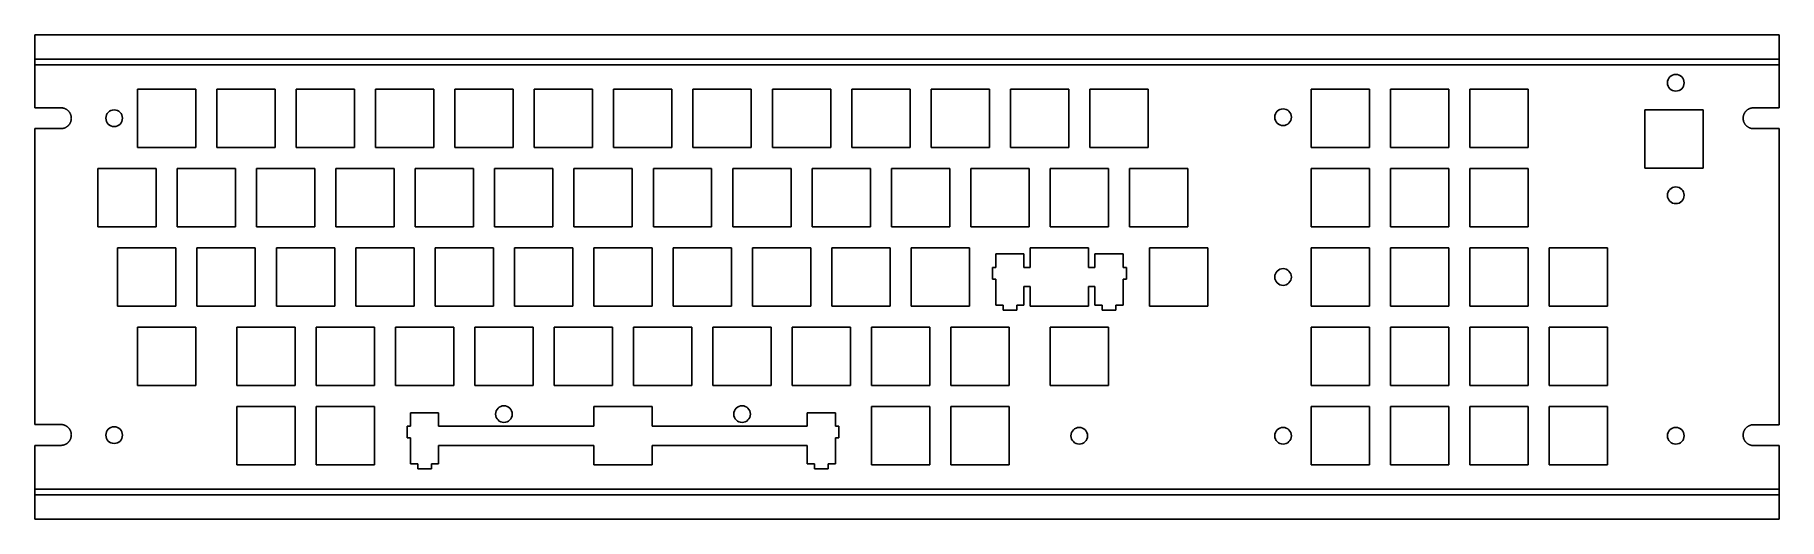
# Model space of a CAD drawing. Header units: millimetres. Extents: x 0 to 419, y 0 to 116.
import ezdxf

# ---------------------------------------------------------------- set-up
doc = ezdxf.new("R2010")
doc.units = ezdxf.units.MM

msp = doc.modelspace()

# ---------------------------------------------------------------- linework, layer by layer
at = {"color": 7, "linetype": 'Continuous', "lineweight": 25}
for p, q in [((0, 116.2), (0, 98.7)), ((418.68, 116.2), (0, 116.2)), ((418.68, 98.7), (418.68, 116.2)), ((418.68, 110.4), (0, 110.4)), ((418.68, 109), (0, 109)), ((38.62, 103.2), (24.62, 103.2)), ((24.62, 103.2), (24.62, 89.2)), ((38.62, 89.2), (38.62, 103.2)), ((57.68, 103.2), (43.68, 103.2)), ((43.68, 103.2), (43.68, 89.2)), ((57.68, 89.2), (57.68, 103.2)), ((76.73, 103.2), (62.73, 103.2)), ((62.73, 103.2), (62.73, 89.2)), ((76.73, 89.2), (76.73, 103.2)), ((95.78, 103.2), (81.78, 103.2)), ((81.78, 103.2), (81.78, 89.2)), ((95.78, 89.2), (95.78, 103.2)), ((114.83, 103.2), (100.83, 103.2)), ((100.83, 103.2), (100.83, 89.2)), ((114.83, 89.2), (114.83, 103.2)), ((133.88, 103.2), (119.88, 103.2)), ((119.88, 103.2), (119.88, 89.2)), ((133.88, 89.2), (133.88, 103.2)), ((152.92, 103.2), (138.92, 103.2)), ((138.92, 103.2), (138.92, 89.2)), ((152.92, 89.2), (152.92, 103.2)), ((171.97, 103.2), (157.97, 103.2)), ((157.97, 103.2), (157.97, 89.2)), ((171.97, 89.2), (171.97, 103.2)), ((191.02, 103.2), (177.02, 103.2)), ((177.02, 103.2), (177.02, 89.2)), ((191.02, 89.2), (191.02, 103.2)), ((210.08, 103.2), (196.08, 103.2)), ((196.08, 103.2), (196.08, 89.2)), ((210.08, 89.2), (210.08, 103.2)), ((229.13, 103.2), (215.13, 103.2)), ((215.13, 103.2), (215.13, 89.2)), ((229.13, 89.2), (229.13, 103.2)), ((248.18, 103.2), (234.18, 103.2)), ((234.18, 103.2), (234.18, 89.2)), ((248.18, 89.2), (248.18, 103.2)), ((267.23, 103.2), (253.23, 103.2)), ((253.23, 103.2), (253.23, 89.2)), ((267.23, 89.2), (267.23, 103.2)), ((320.36, 103.2), (306.36, 103.2)), ((306.36, 103.2), (306.36, 89.2)), ((320.36, 89.2), (320.36, 103.2)), ((339.41, 103.2), (325.41, 103.2)), ((325.41, 103.2), (325.41, 89.2)), ((339.41, 89.2), (339.41, 103.2)), ((358.46, 103.2), (344.46, 103.2)), ((344.46, 103.2), (344.46, 89.2)), ((358.46, 89.2), (358.46, 103.2)), ((0, 98.7), (6.25, 98.7)), ((6.25, 98.7), (6.32, 98.7)), ((6.32, 98.7), (6.39, 98.7)), ((6.39, 98.7), (6.46, 98.69)), ((6.46, 98.69), (6.53, 98.68)), ((6.53, 98.68), (6.6, 98.67)), ((6.6, 98.67), (6.67, 98.66)), ((6.67, 98.66), (6.74, 98.65)), ((6.74, 98.65), (6.81, 98.64)), ((6.81, 98.64), (6.88, 98.62)), ((6.88, 98.62), (6.95, 98.6)), ((6.95, 98.6), (7.02, 98.58)), ((7.02, 98.58), (7.09, 98.55)), ((7.09, 98.55), (7.15, 98.53)), ((7.15, 98.53), (7.22, 98.5)), ((7.22, 98.5), (7.28, 98.47)), ((7.28, 98.47), (7.35, 98.44)), ((7.35, 98.44), (7.41, 98.41)), ((7.41, 98.41), (7.48, 98.38)), ((7.48, 98.38), (7.54, 98.34)), ((7.54, 98.34), (7.6, 98.3)), ((7.6, 98.3), (7.66, 98.26)), ((7.66, 98.26), (7.72, 98.22)), ((7.72, 98.22), (7.77, 98.18)), ((7.77, 98.18), (7.83, 98.14)), ((7.83, 98.14), (7.88, 98.09)), ((7.88, 98.09), (7.94, 98.04)), ((7.94, 98.04), (7.99, 97.99)), ((7.99, 97.99), (8.04, 97.94)), ((8.04, 97.94), (8.09, 97.89)), ((8.09, 97.89), (8.14, 97.84)), ((8.14, 97.84), (8.18, 97.78)), ((8.18, 97.78), (8.23, 97.73)), ((8.23, 97.73), (8.27, 97.67)), ((8.27, 97.67), (8.31, 97.61)), ((8.31, 97.61), (8.35, 97.55)), ((8.35, 97.55), (8.39, 97.49)), ((8.39, 97.49), (8.42, 97.43)), ((8.42, 97.43), (8.46, 97.37)), ((8.46, 97.37), (8.49, 97.3)), ((8.49, 97.3), (8.52, 97.24)), ((8.52, 97.24), (8.55, 97.17)), ((8.55, 97.17), (8.58, 97.11)), ((8.58, 97.11), (8.6, 97.04)), ((8.6, 97.04), (8.62, 96.97)), ((8.62, 96.97), (8.64, 96.9)), ((8.64, 96.9), (8.66, 96.84)), ((8.66, 96.84), (8.68, 96.77)), ((8.68, 96.77), (8.7, 96.7)), ((8.7, 96.7), (8.71, 96.63)), ((8.71, 96.63), (8.72, 96.56)), ((8.72, 96.56), (8.73, 96.49)), ((8.73, 96.49), (8.74, 96.41)), ((8.74, 96.41), (8.74, 96.34)), ((8.74, 96.34), (8.74, 96.27)), ((400.47, 98.2), (386.47, 98.2)), ((386.47, 98.2), (386.47, 84.2)), ((400.47, 84.2), (400.47, 98.2)), ((410.04, 96.34), (410.05, 96.41)), ((410.04, 96.27), (410.04, 96.34)), ((410.05, 96.49), (410.06, 96.56)), ((410.05, 96.41), (410.05, 96.49)), ((410.06, 96.56), (410.07, 96.63)), ((410.07, 96.63), (410.09, 96.7)), ((410.09, 96.7), (410.1, 96.77)), ((410.1, 96.77), (410.12, 96.84)), ((410.12, 96.84), (410.14, 96.9)), ((410.14, 96.9), (410.16, 96.97)), ((410.16, 96.97), (410.18, 97.04)), ((410.18, 97.04), (410.21, 97.11)), ((410.21, 97.11), (410.24, 97.17)), ((410.24, 97.17), (410.26, 97.24)), ((410.26, 97.24), (410.29, 97.3)), ((410.29, 97.3), (410.33, 97.37)), ((410.33, 97.37), (410.36, 97.43)), ((410.36, 97.43), (410.4, 97.49)), ((410.4, 97.49), (410.43, 97.55)), ((410.43, 97.55), (410.47, 97.61)), ((410.47, 97.61), (410.52, 97.67)), ((410.52, 97.67), (410.56, 97.73)), ((410.56, 97.73), (410.6, 97.78)), ((410.6, 97.78), (410.65, 97.84)), ((410.65, 97.84), (410.7, 97.89)), ((410.7, 97.89), (410.74, 97.94)), ((410.74, 97.94), (410.8, 97.99)), ((410.8, 97.99), (410.85, 98.04)), ((410.85, 98.04), (410.9, 98.09)), ((410.9, 98.09), (410.96, 98.14)), ((410.96, 98.14), (411.01, 98.18)), ((411.01, 98.18), (411.07, 98.22)), ((411.07, 98.22), (411.13, 98.26)), ((411.13, 98.26), (411.19, 98.3)), ((411.19, 98.3), (411.25, 98.34)), ((411.25, 98.34), (411.31, 98.38)), ((411.31, 98.38), (411.37, 98.41)), ((411.37, 98.41), (411.43, 98.44)), ((411.43, 98.44), (411.5, 98.47)), ((411.5, 98.47), (411.56, 98.5)), ((411.56, 98.5), (411.63, 98.53)), ((411.63, 98.53), (411.7, 98.55)), ((411.7, 98.55), (411.77, 98.58)), ((411.77, 98.58), (411.83, 98.6)), ((411.83, 98.6), (411.9, 98.62)), ((411.9, 98.62), (411.97, 98.64)), ((411.97, 98.64), (412.04, 98.65)), ((412.04, 98.65), (412.11, 98.66)), ((412.11, 98.66), (412.18, 98.67)), ((412.18, 98.67), (412.25, 98.68)), ((412.25, 98.68), (412.32, 98.69)), ((412.32, 98.69), (412.4, 98.7)), ((412.4, 98.7), (412.47, 98.7)), ((412.47, 98.7), (412.54, 98.7)), ((412.54, 98.7), (418.68, 98.7)), ((0, 93.7), (0, 22.7)), ((6.25, 93.7), (0, 93.7)), ((6.32, 93.7), (6.25, 93.7)), ((6.39, 93.7), (6.32, 93.7)), ((6.46, 93.71), (6.39, 93.7)), ((6.53, 93.72), (6.46, 93.71)), ((6.6, 93.73), (6.53, 93.72)), ((6.67, 93.74), (6.6, 93.73)), ((6.74, 93.75), (6.67, 93.74)), ((6.81, 93.77), (6.74, 93.75)), ((6.88, 93.78), (6.81, 93.77)), ((6.95, 93.8), (6.88, 93.78)), ((7.02, 93.82), (6.95, 93.8)), ((7.09, 93.85), (7.02, 93.82)), ((7.15, 93.87), (7.09, 93.85)), ((7.22, 93.9), (7.15, 93.87)), ((7.28, 93.93), (7.22, 93.9)), ((7.35, 93.96), (7.28, 93.93)), ((7.41, 93.99), (7.35, 93.96)), ((7.48, 94.02), (7.41, 93.99)), ((7.54, 94.06), (7.48, 94.02)), ((7.6, 94.1), (7.54, 94.06)), ((7.66, 94.14), (7.6, 94.1)), ((7.72, 94.18), (7.66, 94.14)), ((7.77, 94.22), (7.72, 94.18)), ((7.83, 94.26), (7.77, 94.22)), ((7.88, 94.31), (7.83, 94.26)), ((7.94, 94.36), (7.88, 94.31)), ((7.99, 94.41), (7.94, 94.36)), ((8.04, 94.46), (7.99, 94.41)), ((8.09, 94.51), (8.04, 94.46)), ((8.14, 94.56), (8.09, 94.51)), ((8.18, 94.62), (8.14, 94.56)), ((8.23, 94.67), (8.18, 94.62)), ((8.27, 94.73), (8.23, 94.67)), ((8.31, 94.79), (8.27, 94.73)), ((8.35, 94.85), (8.31, 94.79)), ((8.39, 94.91), (8.35, 94.85)), ((8.42, 94.97), (8.39, 94.91)), ((8.46, 95.03), (8.42, 94.97)), ((8.49, 95.1), (8.46, 95.03)), ((8.52, 95.16), (8.49, 95.1)), ((8.55, 95.23), (8.52, 95.16)), ((8.58, 95.29), (8.55, 95.23)), ((8.6, 95.36), (8.58, 95.29)), ((8.62, 95.43), (8.6, 95.36)), ((8.64, 95.5), (8.62, 95.43)), ((8.66, 95.56), (8.64, 95.5)), ((8.68, 95.63), (8.66, 95.56)), ((8.7, 95.7), (8.68, 95.63)), ((8.71, 95.77), (8.7, 95.7)), ((8.72, 95.84), (8.71, 95.77)), ((8.73, 95.92), (8.72, 95.84)), ((8.74, 95.99), (8.73, 95.92)), ((8.74, 96.27), (8.75, 96.2)), ((8.75, 96.2), (8.74, 96.13)), ((8.74, 96.13), (8.74, 96.06)), ((8.74, 96.06), (8.74, 95.99)), ((410.04, 96.2), (410.04, 96.27)), ((410.04, 96.13), (410.04, 96.2)), ((410.04, 96.06), (410.04, 96.13)), ((410.05, 95.99), (410.04, 96.06)), ((410.05, 95.92), (410.05, 95.99)), ((410.06, 95.84), (410.05, 95.92)), ((410.07, 95.77), (410.06, 95.84)), ((410.09, 95.7), (410.07, 95.77)), ((410.1, 95.63), (410.09, 95.7)), ((410.12, 95.56), (410.1, 95.63)), ((410.14, 95.5), (410.12, 95.56)), ((410.16, 95.43), (410.14, 95.5)), ((410.18, 95.36), (410.16, 95.43)), ((410.21, 95.29), (410.18, 95.36)), ((410.24, 95.23), (410.21, 95.29)), ((410.26, 95.16), (410.24, 95.23)), ((410.29, 95.1), (410.26, 95.16)), ((410.33, 95.03), (410.29, 95.1)), ((410.36, 94.97), (410.33, 95.03)), ((410.4, 94.91), (410.36, 94.97)), ((410.43, 94.85), (410.4, 94.91)), ((410.47, 94.79), (410.43, 94.85)), ((410.52, 94.73), (410.47, 94.79)), ((410.56, 94.67), (410.52, 94.73)), ((410.6, 94.62), (410.56, 94.67)), ((410.65, 94.56), (410.6, 94.62)), ((410.7, 94.51), (410.65, 94.56)), ((410.74, 94.46), (410.7, 94.51)), ((410.8, 94.41), (410.74, 94.46)), ((410.85, 94.36), (410.8, 94.41)), ((410.9, 94.31), (410.85, 94.36)), ((410.96, 94.26), (410.9, 94.31)), ((411.01, 94.22), (410.96, 94.26)), ((411.07, 94.18), (411.01, 94.22)), ((411.13, 94.14), (411.07, 94.18)), ((411.19, 94.1), (411.13, 94.14)), ((411.25, 94.06), (411.19, 94.1)), ((411.31, 94.02), (411.25, 94.06)), ((411.37, 93.99), (411.31, 94.02)), ((411.43, 93.96), (411.37, 93.99)), ((411.5, 93.93), (411.43, 93.96)), ((411.56, 93.9), (411.5, 93.93)), ((411.63, 93.87), (411.56, 93.9)), ((411.7, 93.85), (411.63, 93.87)), ((411.77, 93.82), (411.7, 93.85)), ((411.83, 93.8), (411.77, 93.82)), ((411.9, 93.78), (411.83, 93.8)), ((411.97, 93.77), (411.9, 93.78)), ((412.04, 93.75), (411.97, 93.77)), ((412.11, 93.74), (412.04, 93.75)), ((412.18, 93.73), (412.11, 93.74)), ((412.25, 93.72), (412.18, 93.73)), ((412.32, 93.71), (412.25, 93.72)), ((412.4, 93.7), (412.32, 93.71)), ((412.47, 93.7), (412.4, 93.7)), ((412.54, 93.7), (412.47, 93.7)), ((418.68, 93.7), (412.54, 93.7)), ((418.68, 22.65), (418.68, 93.7)), ((24.62, 89.2), (38.62, 89.2)), ((43.68, 89.2), (57.68, 89.2)), ((62.73, 89.2), (76.73, 89.2)), ((81.78, 89.2), (95.78, 89.2)), ((100.83, 89.2), (114.83, 89.2)), ((119.88, 89.2), (133.88, 89.2)), ((138.92, 89.2), (152.92, 89.2)), ((157.97, 89.2), (171.97, 89.2)), ((177.02, 89.2), (191.02, 89.2)), ((196.08, 89.2), (210.08, 89.2)), ((215.13, 89.2), (229.13, 89.2)), ((234.18, 89.2), (248.18, 89.2)), ((253.23, 89.2), (267.23, 89.2)), ((306.36, 89.2), (320.36, 89.2)), ((325.41, 89.2), (339.41, 89.2)), ((344.46, 89.2), (358.46, 89.2)), ((29.1, 84.15), (15.1, 84.15)), ((15.1, 84.15), (15.1, 70.15)), ((29.1, 70.15), (29.1, 84.15)), ((48.15, 84.15), (34.15, 84.15)), ((34.15, 84.15), (34.15, 70.15)), ((48.15, 70.15), (48.15, 84.15)), ((67.2, 84.15), (53.2, 84.15)), ((53.2, 84.15), (53.2, 70.15)), ((67.2, 70.15), (67.2, 84.15)), ((86.25, 84.15), (72.25, 84.15)), ((72.25, 84.15), (72.25, 70.15)), ((86.25, 70.15), (86.25, 84.15)), ((105.3, 84.15), (91.3, 84.15)), ((91.3, 84.15), (91.3, 70.15)), ((105.3, 70.15), (105.3, 84.15)), ((124.35, 84.15), (110.35, 84.15)), ((110.35, 84.15), (110.35, 70.15)), ((124.35, 70.15), (124.35, 84.15)), ((143.4, 84.15), (129.4, 84.15)), ((129.4, 84.15), (129.4, 70.15)), ((143.4, 70.15), (143.4, 84.15)), ((162.45, 84.15), (148.45, 84.15)), ((148.45, 84.15), (148.45, 70.15)), ((162.45, 70.15), (162.45, 84.15)), ((181.5, 84.15), (167.5, 84.15)), ((167.5, 84.15), (167.5, 70.15)), ((181.5, 70.15), (181.5, 84.15)), ((200.55, 84.15), (186.55, 84.15)), ((186.55, 84.15), (186.55, 70.15)), ((200.55, 70.15), (200.55, 84.15)), ((219.6, 84.15), (205.6, 84.15)), ((205.6, 84.15), (205.6, 70.15)), ((219.6, 70.15), (219.6, 84.15)), ((238.65, 84.15), (224.65, 84.15)), ((224.65, 84.15), (224.65, 70.15)), ((238.65, 70.15), (238.65, 84.15)), ((257.7, 84.15), (243.7, 84.15)), ((243.7, 84.15), (243.7, 70.15)), ((257.7, 70.15), (257.7, 84.15)), ((276.75, 84.15), (262.75, 84.15)), ((262.75, 84.15), (262.75, 70.15)), ((276.75, 70.15), (276.75, 84.15)), ((320.36, 84.15), (306.36, 84.15)), ((306.36, 84.15), (306.36, 70.15)), ((320.36, 70.15), (320.36, 84.15)), ((339.41, 84.15), (325.41, 84.15)), ((325.41, 84.15), (325.41, 70.15)), ((339.41, 70.15), (339.41, 84.15)), ((358.46, 84.15), (344.46, 84.15)), ((344.46, 84.15), (344.46, 70.15)), ((358.46, 70.15), (358.46, 84.15)), ((386.47, 84.2), (400.47, 84.2)), ((15.1, 70.15), (29.1, 70.15)), ((34.15, 70.15), (48.15, 70.15)), ((53.2, 70.15), (67.2, 70.15)), ((72.25, 70.15), (86.25, 70.15)), ((91.3, 70.15), (105.3, 70.15)), ((110.35, 70.15), (124.35, 70.15)), ((129.4, 70.15), (143.4, 70.15)), ((148.45, 70.15), (162.45, 70.15)), ((167.5, 70.15), (181.5, 70.15)), ((186.55, 70.15), (200.55, 70.15)), ((205.6, 70.15), (219.6, 70.15)), ((224.65, 70.15), (238.65, 70.15)), ((243.7, 70.15), (257.7, 70.15)), ((262.75, 70.15), (276.75, 70.15)), ((306.36, 70.15), (320.36, 70.15)), ((325.41, 70.15), (339.41, 70.15)), ((344.46, 70.15), (358.46, 70.15)), ((33.86, 65.1), (19.86, 65.1)), ((19.86, 65.1), (19.86, 51.1)), ((33.86, 51.1), (33.86, 65.1)), ((52.91, 65.1), (38.91, 65.1)), ((38.91, 65.1), (38.91, 51.1)), ((52.91, 51.1), (52.91, 65.1)), ((71.96, 65.1), (57.96, 65.1)), ((57.96, 65.1), (57.96, 51.1)), ((71.96, 51.1), (71.96, 65.1)), ((91.01, 65.1), (77.01, 65.1)), ((77.01, 65.1), (77.01, 51.1)), ((91.01, 51.1), (91.01, 65.1)), ((110.06, 65.1), (96.06, 65.1)), ((96.06, 65.1), (96.06, 51.1)), ((110.06, 51.1), (110.06, 65.1)), ((129.11, 65.1), (115.11, 65.1)), ((115.11, 65.1), (115.11, 51.1)), ((129.11, 51.1), (129.11, 65.1)), ((148.16, 65.1), (134.16, 65.1)), ((134.16, 65.1), (134.16, 51.1)), ((148.16, 51.1), (148.16, 65.1)), ((167.21, 65.1), (153.21, 65.1)), ((153.21, 65.1), (153.21, 51.1)), ((167.21, 51.1), (167.21, 65.1)), ((186.26, 65.1), (172.26, 65.1)), ((172.26, 65.1), (172.26, 51.1)), ((186.26, 51.1), (186.26, 65.1)), ((205.31, 65.1), (191.31, 65.1)), ((191.31, 65.1), (191.31, 51.1)), ((205.31, 51.1), (205.31, 65.1)), ((224.36, 65.1), (210.36, 65.1)), ((210.36, 65.1), (210.36, 51.1)), ((224.36, 51.1), (224.36, 65.1)), ((230.66, 63.63), (237.41, 63.63)), ((230.66, 60.4), (230.66, 63.63)), ((237.41, 63.63), (237.41, 60.4)), ((252.94, 65.1), (238.94, 65.1)), ((238.94, 65.1), (238.94, 60.4)), ((252.94, 60.4), (252.94, 65.1)), ((254.46, 63.63), (261.21, 63.63)), ((254.46, 60.4), (254.46, 63.63)), ((261.21, 63.63), (261.21, 60.4)), ((281.51, 65.1), (267.51, 65.1)), ((267.51, 65.1), (267.51, 51.1)), ((281.51, 51.1), (281.51, 65.1)), ((320.36, 65.1), (306.36, 65.1)), ((306.36, 65.1), (306.36, 51.1)), ((320.36, 51.1), (320.36, 65.1)), ((339.41, 65.1), (325.41, 65.1)), ((325.41, 65.1), (325.41, 51.1)), ((339.41, 51.1), (339.41, 65.1)), ((358.46, 65.1), (344.46, 65.1)), ((344.46, 65.1), (344.46, 51.1)), ((358.46, 51.1), (358.46, 65.1)), ((377.51, 65.1), (363.51, 65.1)), ((363.51, 65.1), (363.51, 51.1)), ((377.51, 51.1), (377.51, 65.1)), ((229.84, 60.4), (230.66, 60.4)), ((229.84, 57.6), (229.84, 60.4)), ((237.41, 60.4), (238.94, 60.4)), ((252.94, 60.4), (254.46, 60.4)), ((261.21, 60.4), (262.03, 60.4)), ((262.03, 60.4), (262.03, 57.6)), ((230.66, 57.6), (229.84, 57.6)), ((230.66, 51.33), (230.66, 57.6)), ((237.41, 55.8), (237.41, 51.33)), ((238.94, 55.8), (237.41, 55.8)), ((238.94, 55.8), (238.94, 51.1)), ((254.46, 55.8), (252.94, 55.8)), ((252.94, 51.1), (252.94, 55.8)), ((254.46, 51.33), (254.46, 55.8)), ((261.21, 57.6), (261.21, 51.33)), ((262.03, 57.6), (261.21, 57.6)), ((19.86, 51.1), (33.86, 51.1)), ((38.91, 51.1), (52.91, 51.1)), ((57.96, 51.1), (71.96, 51.1)), ((77.01, 51.1), (91.01, 51.1)), ((96.06, 51.1), (110.06, 51.1)), ((115.11, 51.1), (129.11, 51.1)), ((134.16, 51.1), (148.16, 51.1)), ((153.21, 51.1), (167.21, 51.1)), ((172.26, 51.1), (186.26, 51.1)), ((191.31, 51.1), (205.31, 51.1)), ((210.36, 51.1), (224.36, 51.1)), ((232.39, 51.33), (230.66, 51.33)), ((232.39, 50.13), (232.39, 51.33)), ((235.69, 51.33), (235.69, 50.13)), ((237.41, 51.33), (235.69, 51.33)), ((238.94, 51.1), (252.94, 51.1)), ((256.19, 51.33), (254.46, 51.33)), ((256.19, 50.13), (256.19, 51.33)), ((259.49, 51.33), (259.49, 50.13)), ((261.21, 51.33), (259.49, 51.33)), ((267.51, 51.1), (281.51, 51.1)), ((306.36, 51.1), (320.36, 51.1)), ((325.41, 51.1), (339.41, 51.1)), ((344.46, 51.1), (358.46, 51.1)), ((363.51, 51.1), (377.51, 51.1)), ((235.69, 50.13), (232.39, 50.13)), ((259.49, 50.13), (256.19, 50.13)), ((38.62, 46.05), (24.62, 46.05)), ((24.62, 46.05), (24.62, 32.05)), ((38.62, 32.05), (38.62, 46.05)), ((62.44, 46.05), (48.44, 46.05)), ((48.44, 46.05), (48.44, 32.05)), ((62.44, 32.05), (62.44, 46.05)), ((81.49, 46.05), (67.49, 46.05)), ((67.49, 46.05), (67.49, 32.05)), ((81.49, 32.05), (81.49, 46.05)), ((100.54, 46.05), (86.54, 46.05)), ((86.54, 46.05), (86.54, 32.05)), ((100.54, 32.05), (100.54, 46.05)), ((119.59, 46.05), (105.59, 46.05)), ((105.59, 46.05), (105.59, 32.05)), ((119.59, 32.05), (119.59, 46.05)), ((138.64, 46.05), (124.64, 46.05)), ((124.64, 46.05), (124.64, 32.05)), ((138.64, 32.05), (138.64, 46.05)), ((157.69, 46.05), (143.69, 46.05)), ((143.69, 46.05), (143.69, 32.05)), ((157.69, 32.05), (157.69, 46.05)), ((176.74, 46.05), (162.74, 46.05)), ((162.74, 46.05), (162.74, 32.05)), ((176.74, 32.05), (176.74, 46.05)), ((195.79, 46.05), (181.79, 46.05)), ((181.79, 46.05), (181.79, 32.05)), ((195.79, 32.05), (195.79, 46.05)), ((214.84, 46.05), (200.84, 46.05)), ((200.84, 46.05), (200.84, 32.05)), ((214.84, 32.05), (214.84, 46.05)), ((233.89, 46.05), (219.89, 46.05)), ((219.89, 46.05), (219.89, 32.05)), ((233.89, 32.05), (233.89, 46.05)), ((257.7, 46.05), (243.7, 46.05)), ((243.7, 46.05), (243.7, 32.05)), ((257.7, 32.05), (257.7, 46.05)), ((320.36, 46.05), (306.36, 46.05)), ((306.36, 46.05), (306.36, 32.05)), ((320.36, 32.05), (320.36, 46.05)), ((339.41, 46.05), (325.41, 46.05)), ((325.41, 46.05), (325.41, 32.05)), ((339.41, 32.05), (339.41, 46.05)), ((358.46, 46.05), (344.46, 46.05)), ((344.46, 46.05), (344.46, 32.05)), ((358.46, 32.05), (358.46, 46.05)), ((377.51, 46.05), (363.51, 46.05)), ((363.51, 46.05), (363.51, 32.05)), ((377.51, 32.05), (377.51, 46.05)), ((24.62, 32.05), (38.62, 32.05)), ((48.44, 32.05), (62.44, 32.05)), ((67.49, 32.05), (81.49, 32.05)), ((86.54, 32.05), (100.54, 32.05)), ((105.59, 32.05), (119.59, 32.05)), ((124.64, 32.05), (138.64, 32.05)), ((143.69, 32.05), (157.69, 32.05)), ((162.74, 32.05), (176.74, 32.05)), ((181.79, 32.05), (195.79, 32.05)), ((200.84, 32.05), (214.84, 32.05)), ((219.89, 32.05), (233.89, 32.05)), ((243.7, 32.05), (257.7, 32.05)), ((306.36, 32.05), (320.36, 32.05)), ((325.41, 32.05), (339.41, 32.05)), ((344.46, 32.05), (358.46, 32.05)), ((363.51, 32.05), (377.51, 32.05)), ((62.44, 27), (48.44, 27)), ((48.44, 27), (48.44, 13)), ((62.44, 13), (62.44, 27)), ((81.49, 27), (67.49, 27)), ((67.49, 27), (67.49, 13)), ((81.49, 13), (81.49, 27)), ((90.16, 25.53), (96.91, 25.53)), ((90.16, 22.3), (90.16, 25.53)), ((96.91, 25.53), (96.91, 22.3)), ((148.16, 27), (134.16, 27)), ((134.16, 27), (134.16, 22.3)), ((148.16, 22.3), (148.16, 27)), ((185.41, 25.53), (192.16, 25.53)), ((185.41, 22.3), (185.41, 25.53)), ((192.16, 25.53), (192.16, 22.3)), ((214.84, 27), (200.84, 27)), ((200.84, 27), (200.84, 13)), ((214.84, 13), (214.84, 27)), ((233.89, 27), (219.89, 27)), ((219.89, 27), (219.89, 13)), ((233.89, 13), (233.89, 27)), ((320.36, 27), (306.36, 27)), ((306.36, 27), (306.36, 13)), ((320.36, 13), (320.36, 27)), ((339.41, 27), (325.41, 27)), ((325.41, 27), (325.41, 13)), ((339.41, 13), (339.41, 27)), ((358.46, 27), (344.46, 27)), ((344.46, 27), (344.46, 13)), ((358.46, 13), (358.46, 27)), ((377.51, 27), (363.51, 27)), ((363.51, 27), (363.51, 13)), ((377.51, 13), (377.51, 27)), ((0, 22.7), (6.25, 22.7)), ((6.25, 22.7), (6.32, 22.7)), ((6.32, 22.7), (6.39, 22.7)), ((6.39, 22.7), (6.46, 22.69)), ((6.46, 22.69), (6.53, 22.68)), ((6.53, 22.68), (6.6, 22.67)), ((6.6, 22.67), (6.67, 22.66)), ((6.67, 22.66), (6.74, 22.65)), ((6.74, 22.65), (6.81, 22.64)), ((6.81, 22.64), (6.88, 22.62)), ((6.88, 22.62), (6.95, 22.6)), ((6.95, 22.6), (7.02, 22.58)), ((7.02, 22.58), (7.09, 22.55)), ((7.09, 22.55), (7.15, 22.53)), ((7.15, 22.53), (7.22, 22.5)), ((7.22, 22.5), (7.28, 22.47)), ((7.28, 22.47), (7.35, 22.44)), ((7.35, 22.44), (7.41, 22.41)), ((7.41, 22.41), (7.48, 22.38)), ((7.48, 22.38), (7.54, 22.34)), ((7.54, 22.34), (7.6, 22.3)), ((7.6, 22.3), (7.66, 22.26)), ((7.66, 22.26), (7.72, 22.22)), ((7.72, 22.22), (7.77, 22.18)), ((7.77, 22.18), (7.83, 22.14)), ((7.83, 22.14), (7.88, 22.09)), ((7.88, 22.09), (7.94, 22.04)), ((7.94, 22.04), (7.99, 21.99)), ((7.99, 21.99), (8.04, 21.94)), ((8.04, 21.94), (8.09, 21.89)), ((8.09, 21.89), (8.14, 21.84)), ((8.14, 21.84), (8.18, 21.78)), ((8.18, 21.78), (8.23, 21.73)), ((8.23, 21.73), (8.27, 21.67)), ((8.27, 21.67), (8.31, 21.61)), ((8.31, 21.61), (8.35, 21.55)), ((8.35, 21.55), (8.39, 21.49)), ((8.39, 21.49), (8.42, 21.43)), ((8.42, 21.43), (8.46, 21.37)), ((8.46, 21.37), (8.49, 21.3)), ((8.49, 21.3), (8.52, 21.24)), ((8.52, 21.24), (8.55, 21.17)), ((8.55, 21.17), (8.58, 21.11)), ((8.58, 21.11), (8.6, 21.04)), ((8.6, 21.04), (8.62, 20.97)), ((8.62, 20.97), (8.64, 20.9)), ((89.34, 22.3), (90.16, 22.3)), ((89.34, 19.5), (89.34, 22.3)), ((96.91, 22.3), (134.16, 22.3)), ((148.16, 22.3), (185.41, 22.3)), ((192.16, 22.3), (192.98, 22.3)), ((192.98, 22.3), (192.98, 19.5)), ((410.16, 20.92), (410.18, 20.99)), ((410.18, 20.99), (410.21, 21.06)), ((410.21, 21.06), (410.24, 21.12)), ((410.24, 21.12), (410.26, 21.19)), ((410.26, 21.19), (410.29, 21.25)), ((410.29, 21.25), (410.33, 21.32)), ((410.33, 21.32), (410.36, 21.38)), ((410.36, 21.38), (410.4, 21.44)), ((410.4, 21.44), (410.43, 21.5)), ((410.43, 21.5), (410.47, 21.56)), ((410.47, 21.56), (410.52, 21.62)), ((410.52, 21.62), (410.56, 21.68)), ((410.56, 21.68), (410.6, 21.73)), ((410.6, 21.73), (410.65, 21.79)), ((410.65, 21.79), (410.7, 21.84)), ((410.7, 21.84), (410.74, 21.89)), ((410.74, 21.89), (410.8, 21.94)), ((410.8, 21.94), (410.85, 21.99)), ((410.85, 21.99), (410.9, 22.04)), ((410.9, 22.04), (410.96, 22.09)), ((410.96, 22.09), (411.01, 22.13)), ((411.01, 22.13), (411.07, 22.17)), ((411.07, 22.17), (411.13, 22.21)), ((411.13, 22.21), (411.19, 22.25)), ((411.19, 22.25), (411.25, 22.29)), ((411.25, 22.29), (411.31, 22.33)), ((411.31, 22.33), (411.37, 22.36)), ((411.37, 22.36), (411.43, 22.39)), ((411.43, 22.39), (411.5, 22.42)), ((411.5, 22.42), (411.56, 22.45)), ((411.56, 22.45), (411.63, 22.48)), ((411.63, 22.48), (411.7, 22.5)), ((411.7, 22.5), (411.77, 22.53)), ((411.77, 22.53), (411.83, 22.55)), ((411.83, 22.55), (411.9, 22.57)), ((411.9, 22.57), (411.97, 22.59)), ((411.97, 22.59), (412.04, 22.6)), ((412.04, 22.6), (412.11, 22.61)), ((412.11, 22.61), (412.18, 22.62)), ((412.18, 22.62), (412.25, 22.63)), ((412.25, 22.63), (412.32, 22.64)), ((412.32, 22.64), (412.4, 22.65)), ((412.4, 22.65), (412.47, 22.65)), ((412.47, 22.65), (412.54, 22.65)), ((412.54, 22.65), (418.68, 22.65)), ((0, 17.7), (0, 0)), ((6.25, 17.7), (0, 17.7)), ((6.32, 17.7), (6.25, 17.7)), ((6.39, 17.7), (6.32, 17.7)), ((6.46, 17.71), (6.39, 17.7)), ((6.53, 17.72), (6.46, 17.71)), ((6.6, 17.73), (6.53, 17.72)), ((6.67, 17.74), (6.6, 17.73)), ((6.74, 17.75), (6.67, 17.74)), ((6.81, 17.77), (6.74, 17.75)), ((6.88, 17.78), (6.81, 17.77)), ((6.95, 17.8), (6.88, 17.78)), ((7.02, 17.82), (6.95, 17.8)), ((7.09, 17.85), (7.02, 17.82)), ((7.15, 17.87), (7.09, 17.85)), ((7.22, 17.9), (7.15, 17.87)), ((7.28, 17.93), (7.22, 17.9)), ((7.35, 17.96), (7.28, 17.93)), ((7.41, 17.99), (7.35, 17.96)), ((7.48, 18.02), (7.41, 17.99)), ((7.54, 18.06), (7.48, 18.02)), ((7.6, 18.1), (7.54, 18.06)), ((7.66, 18.14), (7.6, 18.1)), ((7.72, 18.18), (7.66, 18.14)), ((7.77, 18.22), (7.72, 18.18)), ((7.83, 18.26), (7.77, 18.22)), ((7.88, 18.31), (7.83, 18.26)), ((7.94, 18.36), (7.88, 18.31)), ((7.99, 18.41), (7.94, 18.36)), ((8.04, 18.46), (7.99, 18.41)), ((8.09, 18.51), (8.04, 18.46)), ((8.14, 18.56), (8.09, 18.51)), ((8.18, 18.62), (8.14, 18.56)), ((8.23, 18.67), (8.18, 18.62)), ((8.27, 18.73), (8.23, 18.67)), ((8.31, 18.79), (8.27, 18.73)), ((8.35, 18.85), (8.31, 18.79)), ((8.39, 18.91), (8.35, 18.85)), ((8.42, 18.97), (8.39, 18.91)), ((8.46, 19.03), (8.42, 18.97)), ((8.49, 19.1), (8.46, 19.03)), ((8.52, 19.16), (8.49, 19.1)), ((8.55, 19.23), (8.52, 19.16)), ((8.58, 19.29), (8.55, 19.23)), ((8.6, 19.36), (8.58, 19.29)), ((8.62, 19.43), (8.6, 19.36)), ((8.64, 19.5), (8.62, 19.43)), ((8.64, 20.9), (8.66, 20.84)), ((8.66, 19.56), (8.64, 19.5)), ((8.66, 20.84), (8.68, 20.77)), ((8.68, 19.63), (8.66, 19.56)), ((8.68, 20.77), (8.7, 20.7)), ((8.7, 19.7), (8.68, 19.63)), ((8.7, 20.7), (8.71, 20.63)), ((8.71, 19.77), (8.7, 19.7)), ((8.71, 20.63), (8.72, 20.56)), ((8.72, 19.84), (8.71, 19.77)), ((8.72, 20.56), (8.73, 20.49)), ((8.73, 19.92), (8.72, 19.84)), ((8.73, 20.49), (8.74, 20.41)), ((8.74, 19.99), (8.73, 19.92)), ((8.74, 20.41), (8.74, 20.34)), ((8.74, 20.34), (8.74, 20.27)), ((8.74, 20.27), (8.75, 20.2)), ((8.75, 20.2), (8.74, 20.13)), ((8.74, 20.13), (8.74, 20.06)), ((8.74, 20.06), (8.74, 19.99)), ((90.16, 19.5), (89.34, 19.5)), ((90.16, 13.23), (90.16, 19.5)), ((96.91, 17.7), (96.91, 13.23)), ((134.16, 17.7), (96.91, 17.7)), ((134.16, 17.7), (134.16, 13)), ((185.41, 17.7), (148.16, 17.7)), ((148.16, 13), (148.16, 17.7)), ((185.41, 13.23), (185.41, 17.7)), ((192.16, 19.5), (192.16, 13.23)), ((192.98, 19.5), (192.16, 19.5)), ((410.04, 20.29), (410.05, 20.36)), ((410.04, 20.22), (410.04, 20.29)), ((410.04, 20.15), (410.04, 20.22)), ((410.04, 20.08), (410.04, 20.15)), ((410.04, 20.01), (410.04, 20.08)), ((410.05, 19.94), (410.04, 20.01)), ((410.05, 20.44), (410.06, 20.51)), ((410.05, 20.36), (410.05, 20.44)), ((410.05, 19.87), (410.05, 19.94)), ((410.06, 19.79), (410.05, 19.87)), ((410.06, 20.51), (410.07, 20.58)), ((410.07, 19.72), (410.06, 19.79)), ((410.07, 20.58), (410.09, 20.65)), ((410.09, 19.65), (410.07, 19.72)), ((410.09, 20.65), (410.1, 20.72)), ((410.1, 19.58), (410.09, 19.65)), ((410.1, 20.72), (410.12, 20.79)), ((410.12, 19.51), (410.1, 19.58)), ((410.12, 20.79), (410.14, 20.85)), ((410.14, 19.45), (410.12, 19.51)), ((410.14, 20.85), (410.16, 20.92)), ((410.16, 19.38), (410.14, 19.45)), ((410.18, 19.31), (410.16, 19.38)), ((410.21, 19.24), (410.18, 19.31)), ((410.24, 19.18), (410.21, 19.24)), ((410.26, 19.11), (410.24, 19.18)), ((410.29, 19.05), (410.26, 19.11)), ((410.33, 18.98), (410.29, 19.05)), ((410.36, 18.92), (410.33, 18.98)), ((410.4, 18.86), (410.36, 18.92)), ((410.43, 18.8), (410.4, 18.86)), ((410.47, 18.74), (410.43, 18.8)), ((410.52, 18.68), (410.47, 18.74)), ((410.56, 18.62), (410.52, 18.68)), ((410.6, 18.57), (410.56, 18.62)), ((410.65, 18.51), (410.6, 18.57)), ((410.7, 18.46), (410.65, 18.51)), ((410.74, 18.41), (410.7, 18.46)), ((410.8, 18.36), (410.74, 18.41)), ((410.85, 18.31), (410.8, 18.36)), ((410.9, 18.26), (410.85, 18.31)), ((410.96, 18.21), (410.9, 18.26)), ((411.01, 18.17), (410.96, 18.21)), ((411.07, 18.13), (411.01, 18.17)), ((411.13, 18.09), (411.07, 18.13)), ((411.19, 18.05), (411.13, 18.09)), ((411.25, 18.01), (411.19, 18.05)), ((411.31, 17.97), (411.25, 18.01)), ((411.37, 17.94), (411.31, 17.97)), ((411.43, 17.91), (411.37, 17.94)), ((411.5, 17.88), (411.43, 17.91)), ((411.56, 17.85), (411.5, 17.88)), ((411.63, 17.82), (411.56, 17.85)), ((411.7, 17.8), (411.63, 17.82)), ((411.77, 17.77), (411.7, 17.8)), ((411.83, 17.75), (411.77, 17.77)), ((411.9, 17.73), (411.83, 17.75)), ((411.97, 17.72), (411.9, 17.73)), ((412.04, 17.7), (411.97, 17.72)), ((412.11, 17.69), (412.04, 17.7)), ((412.18, 17.68), (412.11, 17.69)), ((412.25, 17.67), (412.18, 17.68)), ((412.32, 17.66), (412.25, 17.67)), ((412.4, 17.65), (412.32, 17.66)), ((412.47, 17.65), (412.4, 17.65)), ((412.54, 17.65), (412.47, 17.65)), ((418.68, 17.65), (412.54, 17.65)), ((418.68, 0), (418.68, 17.65)), ((48.44, 13), (62.44, 13)), ((67.49, 13), (81.49, 13)), ((91.89, 13.23), (90.16, 13.23)), ((91.89, 12.03), (91.89, 13.23)), ((95.19, 13.23), (95.19, 12.03)), ((96.91, 13.23), (95.19, 13.23)), ((134.16, 13), (148.16, 13)), ((187.14, 13.23), (185.41, 13.23)), ((187.14, 12.03), (187.14, 13.23)), ((190.44, 13.23), (190.44, 12.03)), ((192.16, 13.23), (190.44, 13.23)), ((200.84, 13), (214.84, 13)), ((219.89, 13), (233.89, 13)), ((306.36, 13), (320.36, 13)), ((325.41, 13), (339.41, 13)), ((344.46, 13), (358.46, 13)), ((363.51, 13), (377.51, 13)), ((95.19, 12.03), (91.89, 12.03)), ((190.44, 12.03), (187.14, 12.03)), ((0, 7.2), (418.68, 7.2)), ((0, 5.8), (418.68, 5.8)), ((0, 0), (418.68, 0))]:
    msp.add_line(p, q, dxfattribs=at)
for centre in [(393.88, 104.7), (19.03, 96.2), (299.61, 96.45), (393.88, 77.7), (299.61, 58.1), (112.59, 25.2), (169.74, 25.2), (19.03, 20.15), (250.7, 20), (299.61, 20), (393.88, 20)]:
    msp.add_circle(centre, 2, dxfattribs=at)

doc.saveas('drawing.dxf')
